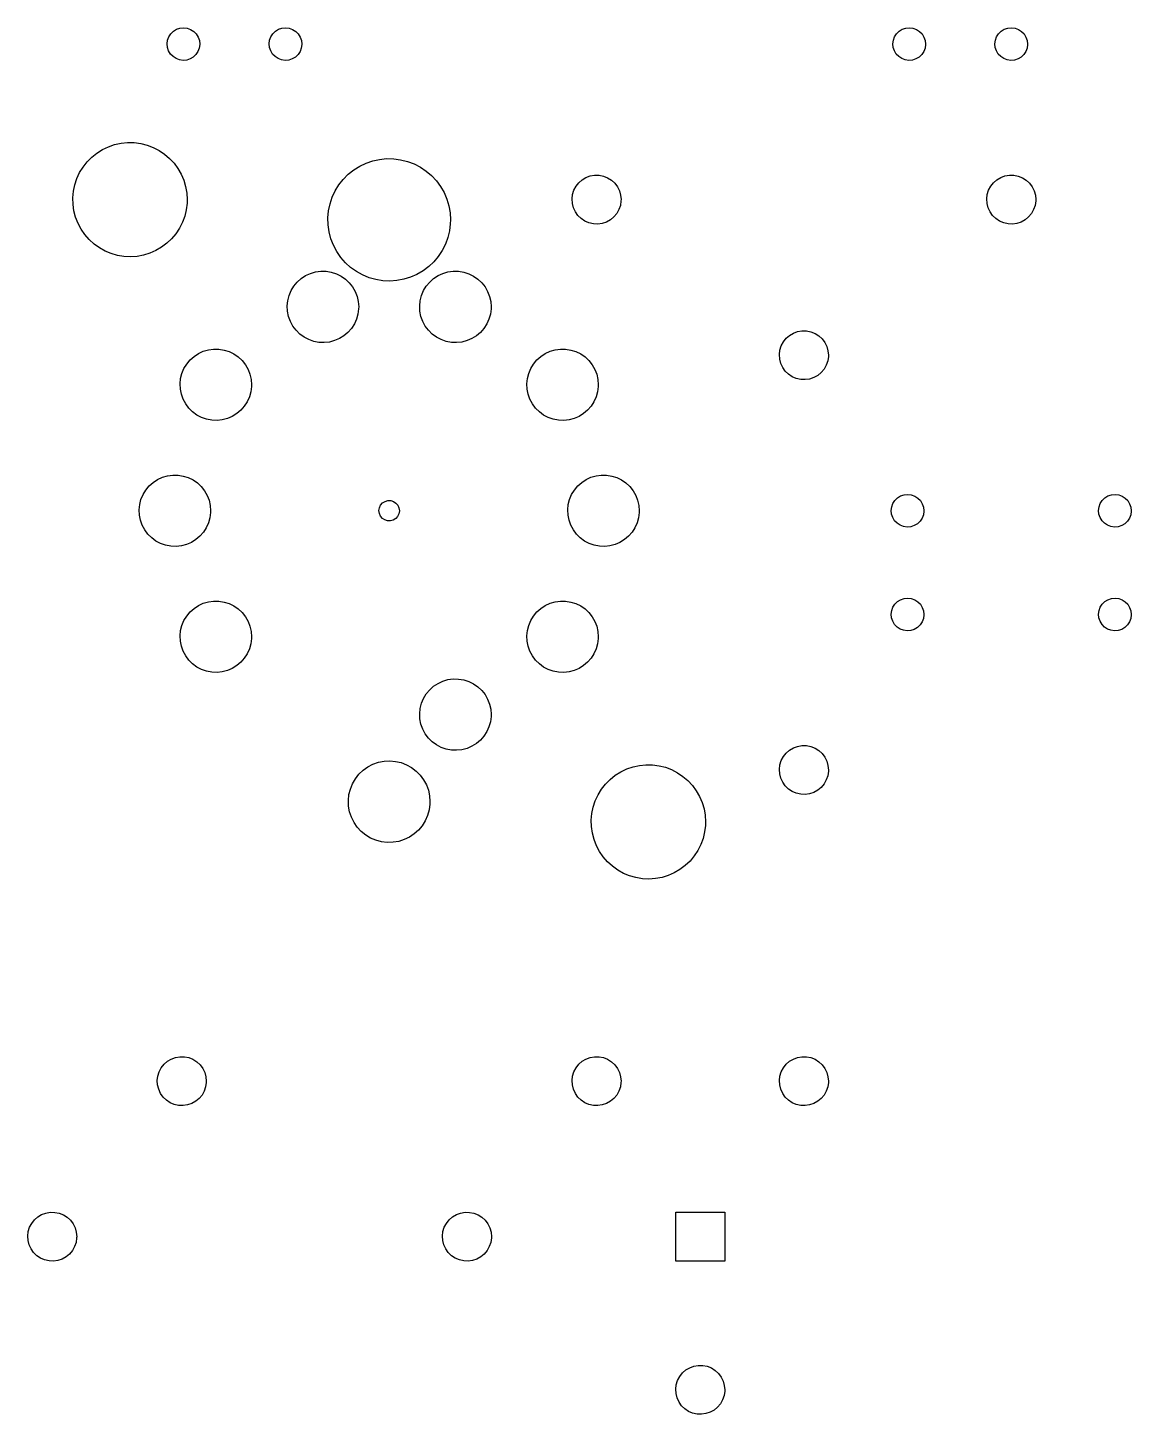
# Model space of a CAD drawing. Extents: x 38 to 260, y -144 to -47.
# Drawn here: x 144.8 to 198.9, y -139.5 to -71.6 of the extents above; entities that cross this region are included whole.
import ezdxf

# ---------------------------------------------------------------- set-up
doc = ezdxf.new("R2010")
doc.units = 0
doc.layers.add('BLACK', color=7, linetype='CONTINUOUS')

msp = doc.modelspace()

# ---------------------------------------------------------------- linework, layer by layer
at = {"layer": 'BLACK', "linetype": 'CONTINUOUS'}
for p, q in [((151.763, -72.0343), (151.86, -71.8844)), ((151.86, -71.8844), (151.987, -71.7596)), ((151.987, -71.7596), (152.139, -71.6661)), ((152.139, -71.6661), (152.308, -71.6087)), ((152.308, -71.6087), (152.486, -71.59)), ((152.486, -71.59), (152.663, -71.6111)), ((152.663, -71.6111), (152.831, -71.671)), ((152.831, -71.671), (152.981, -71.7665)), ((152.981, -71.7665), (153.107, -71.8931)), ((153.107, -71.8931), (153.201, -72.0443)), ((156.763, -72.0343), (156.86, -71.8844)), ((156.86, -71.8844), (156.987, -71.7596)), ((156.987, -71.7596), (157.139, -71.6661)), ((157.139, -71.6661), (157.308, -71.6087)), ((157.308, -71.6087), (157.486, -71.59)), ((157.486, -71.59), (157.663, -71.6111)), ((157.663, -71.6111), (157.831, -71.671)), ((157.831, -71.671), (157.981, -71.7665)), ((157.981, -71.7665), (158.107, -71.8931)), ((158.107, -71.8931), (158.201, -72.0443)), ((187.323, -72.0343), (187.42, -71.8844)), ((187.42, -71.8844), (187.547, -71.7596)), ((187.547, -71.7596), (187.699, -71.6661)), ((187.699, -71.6661), (187.868, -71.6087)), ((187.868, -71.6087), (188.046, -71.59)), ((188.046, -71.59), (188.223, -71.6111)), ((188.223, -71.6111), (188.391, -71.671)), ((188.391, -71.671), (188.541, -71.7665)), ((188.541, -71.7665), (188.667, -71.8931)), ((188.667, -71.8931), (188.761, -72.0443)), ((192.323, -72.0343), (192.42, -71.8844)), ((192.42, -71.8844), (192.547, -71.7596)), ((192.547, -71.7596), (192.699, -71.6661)), ((192.699, -71.6661), (192.868, -71.6087)), ((192.868, -71.6087), (193.046, -71.59)), ((193.046, -71.59), (193.223, -71.6111)), ((193.223, -71.6111), (193.391, -71.671)), ((193.391, -71.671), (193.541, -71.7665)), ((193.541, -71.7665), (193.667, -71.8931)), ((193.667, -71.8931), (193.761, -72.0443)), ((151.68, -72.3788), (151.702, -72.2019)), ((151.697, -72.5563), (151.68, -72.3788)), ((151.754, -72.7256), (151.697, -72.5563)), ((151.702, -72.2019), (151.763, -72.0343)), ((153.255, -72.589), (153.192, -72.7557)), ((153.201, -72.0443), (153.26, -72.2128)), ((153.28, -72.4123), (153.255, -72.589)), ((153.26, -72.2128), (153.28, -72.39)), ((153.28, -72.39), (153.28, -72.4123)), ((156.68, -72.3788), (156.702, -72.2019)), ((156.697, -72.5563), (156.68, -72.3788)), ((156.754, -72.7256), (156.697, -72.5563)), ((156.702, -72.2019), (156.763, -72.0343)), ((158.255, -72.589), (158.192, -72.7557)), ((158.201, -72.0443), (158.26, -72.2128)), ((158.28, -72.4123), (158.255, -72.589)), ((158.26, -72.2128), (158.28, -72.39)), ((158.28, -72.39), (158.28, -72.4123)), ((187.24, -72.3788), (187.262, -72.2019)), ((187.257, -72.5563), (187.24, -72.3788)), ((187.314, -72.7256), (187.257, -72.5563)), ((187.262, -72.2019), (187.323, -72.0343)), ((188.815, -72.589), (188.752, -72.7557)), ((188.761, -72.0443), (188.82, -72.2128)), ((188.84, -72.4123), (188.815, -72.589)), ((188.82, -72.2128), (188.84, -72.39)), ((188.84, -72.39), (188.84, -72.4123)), ((192.24, -72.3788), (192.262, -72.2019)), ((192.257, -72.5563), (192.24, -72.3788)), ((192.314, -72.7256), (192.257, -72.5563)), ((192.262, -72.2019), (192.323, -72.0343)), ((193.815, -72.589), (193.752, -72.7557)), ((193.761, -72.0443), (193.82, -72.2128)), ((193.84, -72.4123), (193.815, -72.589)), ((193.82, -72.2128), (193.84, -72.39)), ((193.84, -72.39), (193.84, -72.4123)), ((151.846, -72.8781), (151.754, -72.7256)), ((151.97, -73.0064), (151.846, -72.8781)), ((152.119, -73.1041), (151.97, -73.0064)), ((152.286, -73.1662), (152.119, -73.1041)), ((152.463, -73.1898), (152.286, -73.1662)), ((152.641, -73.1737), (152.463, -73.1898)), ((152.81, -73.1185), (152.641, -73.1737)), ((152.964, -73.0272), (152.81, -73.1185)), ((153.093, -72.9042), (152.964, -73.0272)), ((153.192, -72.7557), (153.093, -72.9042)), ((156.846, -72.8781), (156.754, -72.7256)), ((156.97, -73.0064), (156.846, -72.8781)), ((157.119, -73.1041), (156.97, -73.0064)), ((157.286, -73.1662), (157.119, -73.1041)), ((157.463, -73.1898), (157.286, -73.1662)), ((157.641, -73.1737), (157.463, -73.1898)), ((157.81, -73.1185), (157.641, -73.1737)), ((157.964, -73.0272), (157.81, -73.1185)), ((158.093, -72.9042), (157.964, -73.0272)), ((158.192, -72.7557), (158.093, -72.9042)), ((187.406, -72.8781), (187.314, -72.7256)), ((187.53, -73.0064), (187.406, -72.8781)), ((187.679, -73.1041), (187.53, -73.0064)), ((187.846, -73.1662), (187.679, -73.1041)), ((188.023, -73.1898), (187.846, -73.1662)), ((188.201, -73.1737), (188.023, -73.1898)), ((188.37, -73.1185), (188.201, -73.1737)), ((188.524, -73.0272), (188.37, -73.1185)), ((188.653, -72.9042), (188.524, -73.0272)), ((188.752, -72.7557), (188.653, -72.9042)), ((192.406, -72.8781), (192.314, -72.7256)), ((192.53, -73.0064), (192.406, -72.8781)), ((192.679, -73.1041), (192.53, -73.0064)), ((192.846, -73.1662), (192.679, -73.1041)), ((193.023, -73.1898), (192.846, -73.1662)), ((193.201, -73.1737), (193.023, -73.1898)), ((193.37, -73.1185), (193.201, -73.1737)), ((193.524, -73.0272), (193.37, -73.1185)), ((193.653, -72.9042), (193.524, -73.0272)), ((193.752, -72.7557), (193.653, -72.9042)), ((148.511, -77.5563), (148.802, -77.4176)), ((148.802, -77.4176), (149.107, -77.3131)), ((149.107, -77.3131), (149.422, -77.2445)), ((149.422, -77.2445), (149.743, -77.2125)), ((149.743, -77.2125), (150.065, -77.2175)), ((150.065, -77.2175), (150.385, -77.2596)), ((150.385, -77.2596), (150.697, -77.3381)), ((150.697, -77.3381), (150.999, -77.4521)), ((147.76, -78.1583), (147.986, -77.9292)), ((147.986, -77.9292), (148.238, -77.7276)), ((148.238, -77.7276), (148.511, -77.5563)), ((150.999, -77.4521), (151.285, -77.5999)), ((151.285, -77.5999), (151.553, -77.7797)), ((151.553, -77.7797), (151.798, -77.9891)), ((151.798, -77.9891), (152.017, -78.2252)), ((161.753, -78.1105), (162.091, -78.0369)), ((162.091, -78.0369), (162.434, -78.0026)), ((162.434, -78.0026), (162.78, -78.0081)), ((162.78, -78.0081), (163.122, -78.0531)), ((163.122, -78.0531), (163.457, -78.1373)), ((147.257, -78.9793), (147.392, -78.6869)), ((147.392, -78.6869), (147.561, -78.412)), ((147.561, -78.412), (147.76, -78.1583)), ((152.017, -78.2252), (152.208, -78.485)), ((152.208, -78.485), (152.368, -78.765)), ((152.368, -78.765), (152.494, -79.0615)), ((160.31, -79.0161), (160.553, -78.7706)), ((160.553, -78.7706), (160.822, -78.5546)), ((160.822, -78.5546), (161.115, -78.3711)), ((161.115, -78.3711), (161.426, -78.2224)), ((161.426, -78.2224), (161.753, -78.1105)), ((163.457, -78.1373), (163.78, -78.2594)), ((163.78, -78.2594), (164.087, -78.4178)), ((164.087, -78.4178), (164.374, -78.6104)), ((164.374, -78.6104), (164.636, -78.8347)), ((147.09, -79.601), (147.155, -79.2853)), ((147.155, -79.2853), (147.257, -78.9793)), ((152.494, -79.0615), (152.586, -79.3706)), ((152.586, -79.3706), (152.641, -79.6882)), ((159.916, -79.5823), (160.097, -79.2879)), ((160.097, -79.2879), (160.31, -79.0161)), ((164.636, -78.8347), (164.872, -79.0877)), ((164.872, -79.0877), (165.076, -79.3661)), ((165.076, -79.3661), (165.247, -79.6661)), ((171.611, -79.5508), (171.714, -79.3564)), ((171.714, -79.3564), (171.85, -79.184)), ((171.85, -79.184), (172.015, -79.0392)), ((172.015, -79.0392), (172.203, -78.9269)), ((172.203, -78.9269), (172.409, -78.8509)), ((172.409, -78.8509), (172.626, -78.8137)), ((172.626, -78.8137), (172.845, -78.8166)), ((172.845, -78.8166), (173.061, -78.8594)), ((173.061, -78.8594), (173.265, -78.9408)), ((173.265, -78.9408), (173.451, -79.058)), ((173.451, -79.058), (173.612, -79.207)), ((173.612, -79.207), (173.743, -79.383)), ((173.743, -79.383), (173.84, -79.58)), ((191.931, -79.5508), (192.034, -79.3564)), ((192.034, -79.3564), (192.17, -79.184)), ((192.17, -79.184), (192.335, -79.0392)), ((192.335, -79.0392), (192.523, -78.9269)), ((192.523, -78.9269), (192.729, -78.8509)), ((192.729, -78.8509), (192.946, -78.8137)), ((192.946, -78.8137), (193.165, -78.8166)), ((193.165, -78.8166), (193.381, -78.8594)), ((193.381, -78.8594), (193.585, -78.9408)), ((193.585, -78.9408), (193.771, -79.058)), ((193.771, -79.058), (193.932, -79.207)), ((193.932, -79.207), (194.063, -79.383)), ((194.063, -79.383), (194.16, -79.58)), ((147.061, -79.922), (147.09, -79.601)), ((147.07, -80.2443), (147.061, -79.922)), ((152.641, -79.6882), (152.66, -80.01)), ((152.66, -80.01), (152.654, -80.1858)), ((159.662, -80.2235), (159.771, -79.8956)), ((159.771, -79.8956), (159.916, -79.5823)), ((165.247, -79.6661), (165.383, -79.9838)), ((165.383, -79.9838), (165.481, -80.3149)), ((171.52, -79.9786), (171.546, -79.7605)), ((171.535, -80.1977), (171.52, -79.9786)), ((171.546, -79.7605), (171.611, -79.5508)), ((173.84, -79.58), (173.9, -79.7913)), ((173.918, -80.0728), (173.887, -80.2901)), ((173.9, -79.7913), (173.92, -80.01)), ((173.92, -80.01), (173.918, -80.0728)), ((191.84, -79.9786), (191.866, -79.7605)), ((191.855, -80.1977), (191.84, -79.9786)), ((191.866, -79.7605), (191.931, -79.5508)), ((194.16, -79.58), (194.22, -79.7913)), ((194.238, -80.0728), (194.207, -80.2901)), ((194.22, -79.7913), (194.24, -80.01)), ((194.24, -80.01), (194.238, -80.0728)), ((147.115, -80.5634), (147.07, -80.2443)), ((147.197, -80.8752), (147.115, -80.5634)), ((152.54, -80.8193), (152.43, -81.122)), ((152.616, -80.5058), (152.54, -80.8193)), ((152.654, -80.1858), (152.616, -80.5058)), ((159.561, -80.9058), (159.592, -80.5618)), ((159.592, -80.5618), (159.662, -80.2235)), ((165.481, -80.3149), (165.54, -80.6552)), ((165.54, -80.6552), (165.56, -81)), ((171.589, -80.4106), (171.535, -80.1977)), ((171.681, -80.61), (171.589, -80.4106)), ((171.808, -80.7893), (171.681, -80.61)), ((171.965, -80.9426), (171.808, -80.7893)), ((173.709, -80.6897), (173.569, -80.8585)), ((173.816, -80.4981), (173.709, -80.6897)), ((173.887, -80.2901), (173.816, -80.4981)), ((191.909, -80.4106), (191.855, -80.1977)), ((192.001, -80.61), (191.909, -80.4106)), ((192.128, -80.7893), (192.001, -80.61)), ((192.285, -80.9426), (192.128, -80.7893)), ((194.029, -80.6897), (193.889, -80.8585)), ((194.136, -80.4981), (194.029, -80.6897)), ((194.207, -80.2901), (194.136, -80.4981)), ((147.314, -81.1756), (147.197, -80.8752)), ((147.465, -81.4605), (147.314, -81.1756)), ((147.648, -81.7261), (147.465, -81.4605)), ((152.285, -81.41), (152.108, -81.6794)), ((152.43, -81.122), (152.285, -81.41)), ((159.571, -81.251), (159.561, -80.9058)), ((159.619, -81.593), (159.571, -81.251)), ((165.554, -81.1884), (165.513, -81.5313)), ((165.56, -81), (165.554, -81.1884)), ((172.147, -81.0646), (171.965, -80.9426)), ((172.349, -81.1513), (172.147, -81.0646)), ((172.563, -81.1997), (172.349, -81.1513)), ((172.783, -81.2084), (172.563, -81.1997)), ((173, -81.1768), (172.783, -81.2084)), ((173.208, -81.1063), (173, -81.1768)), ((173.4, -80.999), (173.208, -81.1063)), ((173.569, -80.8585), (173.4, -80.999)), ((192.467, -81.0646), (192.285, -80.9426)), ((192.669, -81.1513), (192.467, -81.0646)), ((192.883, -81.1997), (192.669, -81.1513)), ((193.103, -81.2084), (192.883, -81.1997)), ((193.32, -81.1768), (193.103, -81.2084)), ((193.528, -81.1063), (193.32, -81.1768)), ((193.72, -80.999), (193.528, -81.1063)), ((193.889, -80.8585), (193.72, -80.999)), ((147.859, -81.9691), (147.648, -81.7261)), ((148.098, -82.186), (147.859, -81.9691)), ((151.667, -82.1486), (151.409, -82.3422)), ((151.901, -81.9267), (151.667, -82.1486)), ((152.108, -81.6794), (151.901, -81.9267)), ((159.707, -81.9271), (159.619, -81.593)), ((159.832, -82.2488), (159.707, -81.9271)), ((165.432, -81.8671), (165.313, -82.1914)), ((165.513, -81.5313), (165.432, -81.8671)), ((148.36, -82.3741), (148.098, -82.186)), ((148.641, -82.5309), (148.36, -82.3741)), ((148.939, -82.6543), (148.641, -82.5309)), ((149.249, -82.7426), (148.939, -82.6543)), ((149.567, -82.7947), (149.249, -82.7426)), ((149.889, -82.8098), (149.567, -82.7947)), ((150.211, -82.7879), (149.889, -82.8098)), ((150.528, -82.7292), (150.211, -82.7879)), ((150.836, -82.6344), (150.528, -82.7292)), ((151.131, -82.5048), (150.836, -82.6344)), ((151.409, -82.3422), (151.131, -82.5048)), ((159.994, -82.5541), (159.832, -82.2488)), ((160.19, -82.8387), (159.994, -82.5541)), ((160.417, -83.099), (160.19, -82.8387)), ((164.968, -82.7887), (164.747, -83.0536)), ((165.158, -82.5), (164.968, -82.7887)), ((165.313, -82.1914), (165.158, -82.5)), ((158.951, -83.5521), (159.208, -83.5172)), ((159.208, -83.5172), (159.468, -83.5206)), ((159.468, -83.5206), (159.724, -83.5623)), ((160.672, -83.3314), (160.417, -83.099)), ((160.953, -83.533), (160.672, -83.3314)), ((161.254, -83.701), (160.953, -83.533)), ((164.22, -83.4988), (163.922, -83.673)), ((164.496, -83.2914), (164.22, -83.4988)), ((164.747, -83.0536), (164.496, -83.2914)), ((165.441, -83.5521), (165.698, -83.5172)), ((165.698, -83.5172), (165.957, -83.5206)), ((165.957, -83.5206), (166.213, -83.5623)), ((157.891, -84.2477), (158.056, -84.0483)), ((158.056, -84.0483), (158.25, -83.8755)), ((158.25, -83.8755), (158.467, -83.7333)), ((158.467, -83.7333), (158.702, -83.6247)), ((158.702, -83.6247), (158.951, -83.5521)), ((159.724, -83.5623), (159.971, -83.6413)), ((159.971, -83.6413), (160.204, -83.7561)), ((160.204, -83.7561), (160.417, -83.9039)), ((160.417, -83.9039), (160.606, -84.0816)), ((160.606, -84.0816), (160.766, -84.2853)), ((161.573, -83.8331), (161.254, -83.701)), ((161.906, -83.9278), (161.573, -83.8331)), ((162.246, -83.9836), (161.906, -83.9278)), ((162.591, -83.9998), (162.246, -83.9836)), ((162.936, -83.9763), (162.591, -83.9998)), ((163.276, -83.9134), (162.936, -83.9763)), ((163.606, -83.8118), (163.276, -83.9134)), ((163.922, -83.673), (163.606, -83.8118)), ((164.38, -84.2477), (164.546, -84.0483)), ((164.546, -84.0483), (164.739, -83.8755)), ((164.739, -83.8755), (164.956, -83.7333)), ((164.956, -83.7333), (165.192, -83.6247)), ((165.192, -83.6247), (165.441, -83.5521)), ((166.213, -83.5623), (166.46, -83.6413)), ((166.46, -83.6413), (166.693, -83.7561)), ((166.693, -83.7561), (166.906, -83.9039)), ((166.906, -83.9039), (167.095, -84.0816)), ((167.095, -84.0816), (167.255, -84.2853)), ((157.592, -84.96), (157.656, -84.7086)), ((157.656, -84.7086), (157.756, -84.4694)), ((157.756, -84.4694), (157.891, -84.2477)), ((160.766, -84.2853), (160.895, -84.5105)), ((160.895, -84.5105), (160.989, -84.7523)), ((160.989, -84.7523), (161.046, -85.0052)), ((164.081, -84.96), (164.145, -84.7086)), ((164.145, -84.7086), (164.245, -84.4694)), ((164.245, -84.4694), (164.38, -84.2477)), ((167.255, -84.2853), (167.384, -84.5105)), ((167.384, -84.5105), (167.478, -84.7523)), ((167.478, -84.7523), (167.535, -85.0052)), ((157.566, -85.2181), (157.592, -84.96)), ((157.578, -85.4772), (157.566, -85.2181)), ((157.629, -85.7316), (157.578, -85.4772)), ((161.063, -85.3555), (161.03, -85.6128)), ((161.046, -85.0052), (161.065, -85.2639)), ((161.065, -85.2639), (161.063, -85.3555)), ((164.055, -85.2181), (164.081, -84.96)), ((164.068, -85.4772), (164.055, -85.2181)), ((164.118, -85.7316), (164.068, -85.4772)), ((167.552, -85.3555), (167.52, -85.6128)), ((167.535, -85.0052), (167.555, -85.2639)), ((167.555, -85.2639), (167.552, -85.3555)), ((157.717, -85.9757), (157.629, -85.7316)), ((157.839, -86.2042), (157.717, -85.9757)), ((157.995, -86.412), (157.839, -86.2042)), ((160.853, -86.0989), (160.713, -86.3171)), ((160.96, -85.8624), (160.853, -86.0989)), ((161.03, -85.6128), (160.96, -85.8624)), ((164.206, -85.9757), (164.118, -85.7316)), ((164.329, -86.2042), (164.206, -85.9757)), ((164.484, -86.412), (164.329, -86.2042)), ((167.343, -86.0989), (167.202, -86.3171)), ((167.449, -85.8624), (167.343, -86.0989)), ((167.52, -85.6128), (167.449, -85.8624)), ((158.179, -86.5946), (157.995, -86.412)), ((158.388, -86.748), (158.179, -86.5946)), ((158.618, -86.8688), (158.388, -86.748)), ((158.862, -86.9543), (158.618, -86.8688)), ((159.885, -86.9186), (159.634, -86.9846)), ((160.123, -86.8162), (159.885, -86.9186)), ((160.344, -86.6797), (160.123, -86.8162)), ((160.542, -86.5121), (160.344, -86.6797)), ((160.713, -86.3171), (160.542, -86.5121)), ((164.668, -86.5946), (164.484, -86.412)), ((164.877, -86.748), (164.668, -86.5946)), ((165.107, -86.8688), (164.877, -86.748)), ((165.352, -86.9543), (165.107, -86.8688)), ((166.374, -86.9186), (166.124, -86.9846)), ((166.613, -86.8162), (166.374, -86.9186)), ((166.833, -86.6797), (166.613, -86.8162)), ((167.031, -86.5121), (166.833, -86.6797)), ((167.202, -86.3171), (167.031, -86.5121)), ((181.874, -86.9764), (182.01, -86.804)), ((182.01, -86.804), (182.175, -86.6592)), ((182.175, -86.6592), (182.363, -86.5469)), ((182.363, -86.5469), (182.569, -86.4709)), ((182.569, -86.4709), (182.786, -86.4337)), ((182.786, -86.4337), (183.005, -86.4366)), ((183.005, -86.4366), (183.221, -86.4794)), ((183.221, -86.4794), (183.425, -86.5608)), ((183.425, -86.5608), (183.611, -86.678)), ((183.611, -86.678), (183.772, -86.827)), ((183.772, -86.827), (183.903, -87.003)), ((153, -87.6899), (153.217, -87.5477)), ((153.217, -87.5477), (153.452, -87.4391)), ((153.452, -87.4391), (153.701, -87.3665)), ((153.701, -87.3665), (153.958, -87.3315)), ((153.958, -87.3315), (154.218, -87.3349)), ((154.218, -87.3349), (154.474, -87.3766)), ((154.474, -87.3766), (154.721, -87.4557)), ((154.721, -87.4557), (154.954, -87.5704)), ((154.954, -87.5704), (155.167, -87.7182)), ((159.117, -87.0027), (158.862, -86.9543)), ((159.376, -87.0128), (159.117, -87.0027)), ((159.634, -86.9846), (159.376, -87.0128)), ((165.607, -87.0027), (165.352, -86.9543)), ((165.866, -87.0128), (165.607, -87.0027)), ((166.124, -86.9846), (165.866, -87.0128)), ((169.989, -87.6899), (170.206, -87.5477)), ((170.206, -87.5477), (170.442, -87.4391)), ((170.442, -87.4391), (170.691, -87.3665)), ((170.691, -87.3665), (170.948, -87.3315)), ((170.948, -87.3315), (171.207, -87.3349)), ((171.207, -87.3349), (171.463, -87.3766)), ((171.463, -87.3766), (171.71, -87.4557)), ((171.71, -87.4557), (171.943, -87.5704)), ((171.943, -87.5704), (172.156, -87.7182)), ((181.68, -87.5986), (181.706, -87.3805)), ((181.695, -87.8177), (181.68, -87.5986)), ((181.706, -87.3805), (181.771, -87.1708)), ((181.771, -87.1708), (181.874, -86.9764)), ((183.903, -87.003), (184, -87.2)), ((184, -87.2), (184.06, -87.4113)), ((184.06, -87.4113), (184.08, -87.63)), ((152.406, -88.523), (152.506, -88.2838)), ((152.506, -88.2838), (152.641, -88.062)), ((152.641, -88.062), (152.806, -87.8626)), ((152.806, -87.8626), (153, -87.6899)), ((155.167, -87.7182), (155.356, -87.896)), ((155.356, -87.896), (155.516, -88.0997)), ((155.516, -88.0997), (155.645, -88.3249)), ((169.395, -88.523), (169.495, -88.2838)), ((169.495, -88.2838), (169.63, -88.062)), ((169.63, -88.062), (169.796, -87.8626)), ((169.796, -87.8626), (169.989, -87.6899)), ((172.156, -87.7182), (172.345, -87.896)), ((172.345, -87.896), (172.505, -88.0997)), ((172.505, -88.0997), (172.634, -88.3249)), ((181.749, -88.0306), (181.695, -87.8177)), ((181.841, -88.23), (181.749, -88.0306)), ((181.968, -88.4093), (181.841, -88.23)), ((183.976, -88.1181), (183.869, -88.3097)), ((184.047, -87.9101), (183.976, -88.1181)), ((184.078, -87.6928), (184.047, -87.9101)), ((184.08, -87.63), (184.078, -87.6928)), ((152.316, -89.0324), (152.342, -88.7744)), ((152.342, -88.7744), (152.406, -88.523)), ((155.645, -88.3249), (155.739, -88.5666)), ((155.739, -88.5666), (155.796, -88.8196)), ((155.796, -88.8196), (155.815, -89.0783)), ((169.305, -89.0324), (169.331, -88.7744)), ((169.331, -88.7744), (169.395, -88.523)), ((172.634, -88.3249), (172.728, -88.5666)), ((172.728, -88.5666), (172.785, -88.8196)), ((172.785, -88.8196), (172.805, -89.0783)), ((182.125, -88.5626), (181.968, -88.4093)), ((182.307, -88.6846), (182.125, -88.5626)), ((182.509, -88.7713), (182.307, -88.6846)), ((182.723, -88.8197), (182.509, -88.7713)), ((182.943, -88.8284), (182.723, -88.8197)), ((183.16, -88.7968), (182.943, -88.8284)), ((183.368, -88.7263), (183.16, -88.7968)), ((183.56, -88.619), (183.368, -88.7263)), ((183.729, -88.4785), (183.56, -88.619)), ((183.869, -88.3097), (183.729, -88.4785)), ((152.328, -89.2915), (152.316, -89.0324)), ((152.379, -89.5459), (152.328, -89.2915)), ((152.467, -89.79), (152.379, -89.5459)), ((155.78, -89.4271), (155.71, -89.6768)), ((155.813, -89.1698), (155.78, -89.4271)), ((155.815, -89.0783), (155.813, -89.1698)), ((169.318, -89.2915), (169.305, -89.0324)), ((169.368, -89.5459), (169.318, -89.2915)), ((169.456, -89.79), (169.368, -89.5459)), ((172.77, -89.4271), (172.699, -89.6768)), ((172.802, -89.1698), (172.77, -89.4271)), ((172.805, -89.0783), (172.802, -89.1698)), ((152.589, -90.0185), (152.467, -89.79)), ((152.745, -90.2264), (152.589, -90.0185)), ((152.929, -90.409), (152.745, -90.2264)), ((155.292, -90.3264), (155.094, -90.494)), ((155.463, -90.1314), (155.292, -90.3264)), ((155.603, -89.9133), (155.463, -90.1314)), ((155.71, -89.6768), (155.603, -89.9133)), ((169.579, -90.0185), (169.456, -89.79)), ((169.734, -90.2264), (169.579, -90.0185)), ((169.918, -90.409), (169.734, -90.2264)), ((172.281, -90.3264), (172.083, -90.494)), ((172.452, -90.1314), (172.281, -90.3264)), ((172.593, -89.9133), (172.452, -90.1314)), ((172.699, -89.6768), (172.593, -89.9133)), ((153.138, -90.5623), (152.929, -90.409)), ((153.368, -90.6831), (153.138, -90.5623)), ((153.612, -90.7686), (153.368, -90.6831)), ((153.867, -90.817), (153.612, -90.7686)), ((154.126, -90.8272), (153.867, -90.817)), ((154.384, -90.799), (154.126, -90.8272)), ((154.635, -90.7329), (154.384, -90.799)), ((154.873, -90.6305), (154.635, -90.7329)), ((155.094, -90.494), (154.873, -90.6305)), ((170.127, -90.5623), (169.918, -90.409)), ((170.357, -90.6831), (170.127, -90.5623)), ((170.602, -90.7686), (170.357, -90.6831)), ((170.857, -90.817), (170.602, -90.7686)), ((171.116, -90.8272), (170.857, -90.817)), ((171.374, -90.799), (171.116, -90.8272)), ((171.624, -90.7329), (171.374, -90.799)), ((171.863, -90.6305), (171.624, -90.7329)), ((172.083, -90.494), (171.863, -90.6305)), ((150.995, -93.8616), (151.212, -93.7194)), ((151.212, -93.7194), (151.447, -93.6108)), ((151.447, -93.6108), (151.696, -93.5382)), ((151.696, -93.5382), (151.953, -93.5033)), ((151.953, -93.5033), (152.213, -93.5067)), ((152.213, -93.5067), (152.469, -93.5484)), ((152.469, -93.5484), (152.716, -93.6274)), ((152.716, -93.6274), (152.948, -93.7421)), ((171.995, -93.8616), (172.212, -93.7194)), ((172.212, -93.7194), (172.447, -93.6108)), ((172.447, -93.6108), (172.696, -93.5382)), ((172.696, -93.5382), (172.953, -93.5033)), ((172.953, -93.5033), (173.213, -93.5067)), ((173.213, -93.5067), (173.469, -93.5484)), ((173.469, -93.5484), (173.716, -93.6274)), ((173.716, -93.6274), (173.948, -93.7421)), ((150.501, -94.4555), (150.635, -94.2338)), ((150.635, -94.2338), (150.801, -94.0343)), ((150.801, -94.0343), (150.995, -93.8616)), ((152.948, -93.7421), (153.161, -93.89)), ((153.161, -93.89), (153.35, -94.0677)), ((153.35, -94.0677), (153.511, -94.2714)), ((153.511, -94.2714), (153.64, -94.4966)), ((171.501, -94.4555), (171.635, -94.2338)), ((171.635, -94.2338), (171.801, -94.0343)), ((171.801, -94.0343), (171.995, -93.8616)), ((173.948, -93.7421), (174.161, -93.89)), ((174.161, -93.89), (174.35, -94.0677)), ((174.35, -94.0677), (174.511, -94.2714)), ((174.511, -94.2714), (174.64, -94.4966)), ((150.311, -95.2042), (150.337, -94.9461)), ((150.337, -94.9461), (150.4, -94.6947)), ((150.4, -94.6947), (150.501, -94.4555)), ((153.64, -94.4966), (153.734, -94.7383)), ((153.734, -94.7383), (153.791, -94.9913)), ((153.791, -94.9913), (153.81, -95.25)), ((162.082, -95.1038), (162.142, -94.9755)), ((162.142, -94.9755), (162.236, -94.8692)), ((162.236, -94.8692), (162.356, -94.7936)), ((162.356, -94.7936), (162.492, -94.7546)), ((162.492, -94.7546), (162.634, -94.7555)), ((162.634, -94.7555), (162.77, -94.7961)), ((162.77, -94.7961), (162.889, -94.8732)), ((162.889, -94.8732), (162.981, -94.9806)), ((162.981, -94.9806), (163.04, -95.1097)), ((171.311, -95.2042), (171.337, -94.9461)), ((171.337, -94.9461), (171.4, -94.6947)), ((171.4, -94.6947), (171.501, -94.4555)), ((174.64, -94.4966), (174.734, -94.7383)), ((174.734, -94.7383), (174.791, -94.9913)), ((174.791, -94.9913), (174.81, -95.25)), ((187.16, -95.2388), (187.182, -95.0619)), ((187.182, -95.0619), (187.243, -94.8943)), ((187.243, -94.8943), (187.34, -94.7444)), ((187.34, -94.7444), (187.467, -94.6196)), ((187.467, -94.6196), (187.619, -94.5261)), ((187.619, -94.5261), (187.788, -94.4687)), ((187.788, -94.4687), (187.966, -94.45)), ((187.966, -94.45), (188.143, -94.4711)), ((188.143, -94.4711), (188.311, -94.531)), ((188.311, -94.531), (188.461, -94.6265)), ((188.461, -94.6265), (188.587, -94.7531)), ((188.587, -94.7531), (188.681, -94.9043)), ((188.681, -94.9043), (188.74, -95.0728)), ((188.74, -95.0728), (188.76, -95.25)), ((197.32, -95.2388), (197.342, -95.0619)), ((197.342, -95.0619), (197.403, -94.8943)), ((197.403, -94.8943), (197.5, -94.7444)), ((197.5, -94.7444), (197.627, -94.6196)), ((197.627, -94.6196), (197.779, -94.5261)), ((197.779, -94.5261), (197.948, -94.4687)), ((197.948, -94.4687), (198.126, -94.45)), ((198.126, -94.45), (198.303, -94.4711)), ((198.303, -94.4711), (198.471, -94.531)), ((198.471, -94.531), (198.621, -94.6265)), ((198.621, -94.6265), (198.747, -94.7531)), ((198.747, -94.7531), (198.841, -94.9043)), ((198.841, -94.9043), (198.9, -95.0728)), ((198.9, -95.0728), (198.92, -95.25)), ((150.323, -95.4633), (150.311, -95.2042)), ((150.374, -95.7177), (150.323, -95.4633)), ((150.461, -95.9618), (150.374, -95.7177)), ((153.775, -95.5989), (153.704, -95.8485)), ((153.808, -95.3416), (153.775, -95.5989)), ((153.81, -95.25), (153.808, -95.3416)), ((162.06, -95.2439), (162.082, -95.1038)), ((162.078, -95.3845), (162.06, -95.2439)), ((162.136, -95.5142), (162.078, -95.3845)), ((162.227, -95.6227), (162.136, -95.5142)), ((162.345, -95.7013), (162.227, -95.6227)), ((162.48, -95.7436), (162.345, -95.7013)), ((162.622, -95.7462), (162.48, -95.7436)), ((162.759, -95.7089), (162.622, -95.7462)), ((162.879, -95.6347), (162.759, -95.7089)), ((162.975, -95.5296), (162.879, -95.6347)), ((163.036, -95.402), (162.975, -95.5296)), ((163.06, -95.2622), (163.036, -95.402)), ((163.04, -95.1097), (163.06, -95.25)), ((163.06, -95.25), (163.06, -95.2622)), ((171.323, -95.4633), (171.311, -95.2042)), ((171.374, -95.7177), (171.323, -95.4633)), ((171.461, -95.9618), (171.374, -95.7177)), ((174.775, -95.5989), (174.704, -95.8485)), ((174.808, -95.3416), (174.775, -95.5989)), ((174.81, -95.25), (174.808, -95.3416)), ((187.177, -95.4163), (187.16, -95.2388)), ((187.234, -95.5856), (187.177, -95.4163)), ((187.326, -95.7381), (187.234, -95.5856)), ((187.45, -95.8664), (187.326, -95.7381)), ((188.573, -95.7642), (188.444, -95.8872)), ((188.672, -95.6157), (188.573, -95.7642)), ((188.735, -95.449), (188.672, -95.6157)), ((188.76, -95.2723), (188.735, -95.449)), ((188.76, -95.25), (188.76, -95.2723)), ((197.337, -95.4163), (197.32, -95.2388)), ((197.394, -95.5856), (197.337, -95.4163)), ((197.486, -95.7381), (197.394, -95.5856)), ((197.61, -95.8664), (197.486, -95.7381)), ((198.733, -95.7642), (198.604, -95.8872)), ((198.832, -95.6157), (198.733, -95.7642)), ((198.895, -95.449), (198.832, -95.6157)), ((198.92, -95.2723), (198.895, -95.449)), ((198.92, -95.25), (198.92, -95.2723)), ((150.584, -96.1903), (150.461, -95.9618)), ((150.739, -96.3981), (150.584, -96.1903)), ((150.923, -96.5807), (150.739, -96.3981)), ((153.458, -96.3032), (153.287, -96.4982)), ((153.598, -96.085), (153.458, -96.3032)), ((153.704, -95.8485), (153.598, -96.085)), ((171.584, -96.1903), (171.461, -95.9618)), ((171.739, -96.3981), (171.584, -96.1903)), ((171.923, -96.5807), (171.739, -96.3981)), ((174.458, -96.3032), (174.287, -96.4982)), ((174.598, -96.085), (174.458, -96.3032)), ((174.704, -95.8485), (174.598, -96.085)), ((187.599, -95.9641), (187.45, -95.8664)), ((187.766, -96.0262), (187.599, -95.9641)), ((187.943, -96.0498), (187.766, -96.0262)), ((188.121, -96.0337), (187.943, -96.0498)), ((188.29, -95.9785), (188.121, -96.0337)), ((188.444, -95.8872), (188.29, -95.9785)), ((197.759, -95.9641), (197.61, -95.8664)), ((197.926, -96.0262), (197.759, -95.9641)), ((198.103, -96.0498), (197.926, -96.0262)), ((198.281, -96.0337), (198.103, -96.0498)), ((198.45, -95.9785), (198.281, -96.0337)), ((198.604, -95.8872), (198.45, -95.9785)), ((151.133, -96.7341), (150.923, -96.5807)), ((151.362, -96.8549), (151.133, -96.7341)), ((151.607, -96.9404), (151.362, -96.8549)), ((151.862, -96.9888), (151.607, -96.9404)), ((152.121, -96.9989), (151.862, -96.9888)), ((152.379, -96.9707), (152.121, -96.9989)), ((152.63, -96.9047), (152.379, -96.9707)), ((152.868, -96.8023), (152.63, -96.9047)), ((153.089, -96.6658), (152.868, -96.8023)), ((153.287, -96.4982), (153.089, -96.6658)), ((172.133, -96.7341), (171.923, -96.5807)), ((172.362, -96.8549), (172.133, -96.7341)), ((172.607, -96.9404), (172.362, -96.8549)), ((172.862, -96.9888), (172.607, -96.9404)), ((173.121, -96.9989), (172.862, -96.9888)), ((173.379, -96.9707), (173.121, -96.9989)), ((173.63, -96.9047), (173.379, -96.9707)), ((173.868, -96.8023), (173.63, -96.9047)), ((174.089, -96.6658), (173.868, -96.8023)), ((174.287, -96.4982), (174.089, -96.6658)), ((153.217, -99.8912), (153.452, -99.7826)), ((153.452, -99.7826), (153.701, -99.71)), ((153.701, -99.71), (153.958, -99.675)), ((153.958, -99.675), (154.218, -99.6784)), ((154.218, -99.6784), (154.474, -99.7201)), ((154.474, -99.7201), (154.721, -99.7992)), ((154.721, -99.7992), (154.954, -99.9139)), ((170.206, -99.8912), (170.442, -99.7826)), ((170.442, -99.7826), (170.691, -99.71)), ((170.691, -99.71), (170.948, -99.675)), ((170.948, -99.675), (171.207, -99.6784)), ((171.207, -99.6784), (171.463, -99.7201)), ((171.463, -99.7201), (171.71, -99.7992)), ((171.71, -99.7992), (171.943, -99.9139)), ((187.243, -99.9743), (187.34, -99.8244)), ((187.34, -99.8244), (187.467, -99.6996)), ((187.467, -99.6996), (187.619, -99.6061)), ((187.619, -99.6061), (187.788, -99.5487)), ((187.788, -99.5487), (187.966, -99.53)), ((187.966, -99.53), (188.143, -99.5511)), ((188.143, -99.5511), (188.311, -99.611)), ((188.311, -99.611), (188.461, -99.7065)), ((188.461, -99.7065), (188.587, -99.8331)), ((188.587, -99.8331), (188.681, -99.9843)), ((197.403, -99.9743), (197.5, -99.8244)), ((197.5, -99.8244), (197.627, -99.6996)), ((197.627, -99.6996), (197.779, -99.6061)), ((197.779, -99.6061), (197.948, -99.5487)), ((197.948, -99.5487), (198.126, -99.53)), ((198.126, -99.53), (198.303, -99.5511)), ((198.303, -99.5511), (198.471, -99.611)), ((198.471, -99.611), (198.621, -99.7065)), ((198.621, -99.7065), (198.747, -99.8331)), ((198.747, -99.8331), (198.841, -99.9843)), ((152.506, -100.627), (152.641, -100.406)), ((152.641, -100.406), (152.806, -100.206)), ((152.806, -100.206), (153, -100.033)), ((153, -100.033), (153.217, -99.8912)), ((154.954, -99.9139), (155.167, -100.062)), ((155.167, -100.062), (155.356, -100.239)), ((155.356, -100.239), (155.516, -100.443)), ((155.516, -100.443), (155.645, -100.668)), ((169.495, -100.627), (169.63, -100.406)), ((169.63, -100.406), (169.796, -100.206)), ((169.796, -100.206), (169.989, -100.033)), ((169.989, -100.033), (170.206, -99.8912)), ((171.943, -99.9139), (172.156, -100.062)), ((172.156, -100.062), (172.345, -100.239)), ((172.345, -100.239), (172.505, -100.443)), ((172.505, -100.443), (172.634, -100.668)), ((187.16, -100.319), (187.182, -100.142)), ((187.177, -100.496), (187.16, -100.319)), ((187.234, -100.666), (187.177, -100.496)), ((187.182, -100.142), (187.243, -99.9743)), ((188.681, -99.9843), (188.74, -100.153)), ((188.76, -100.352), (188.735, -100.529)), ((188.74, -100.153), (188.76, -100.33)), ((188.76, -100.33), (188.76, -100.352)), ((197.32, -100.319), (197.342, -100.142)), ((197.337, -100.496), (197.32, -100.319)), ((197.394, -100.666), (197.337, -100.496)), ((197.342, -100.142), (197.403, -99.9743)), ((198.841, -99.9843), (198.9, -100.153)), ((198.92, -100.352), (198.895, -100.529)), ((198.9, -100.153), (198.92, -100.33)), ((198.92, -100.33), (198.92, -100.352)), ((152.316, -101.376), (152.342, -101.118)), ((152.342, -101.118), (152.406, -100.866)), ((152.406, -100.866), (152.506, -100.627)), ((155.645, -100.668), (155.739, -100.91)), ((155.739, -100.91), (155.796, -101.163)), ((155.796, -101.163), (155.815, -101.422)), ((169.305, -101.376), (169.331, -101.118)), ((169.331, -101.118), (169.395, -100.866)), ((169.395, -100.866), (169.495, -100.627)), ((172.634, -100.668), (172.728, -100.91)), ((172.728, -100.91), (172.785, -101.163)), ((172.785, -101.163), (172.805, -101.422)), ((187.326, -100.818), (187.234, -100.666)), ((187.45, -100.946), (187.326, -100.818)), ((187.599, -101.044), (187.45, -100.946)), ((187.766, -101.106), (187.599, -101.044)), ((187.943, -101.13), (187.766, -101.106)), ((188.121, -101.114), (187.943, -101.13)), ((188.29, -101.059), (188.121, -101.114)), ((188.444, -100.967), (188.29, -101.059)), ((188.573, -100.844), (188.444, -100.967)), ((188.672, -100.696), (188.573, -100.844)), ((188.735, -100.529), (188.672, -100.696)), ((197.486, -100.818), (197.394, -100.666)), ((197.61, -100.946), (197.486, -100.818)), ((197.759, -101.044), (197.61, -100.946)), ((197.926, -101.106), (197.759, -101.044)), ((198.103, -101.13), (197.926, -101.106)), ((198.281, -101.114), (198.103, -101.13)), ((198.45, -101.059), (198.281, -101.114)), ((198.604, -100.967), (198.45, -101.059)), ((198.733, -100.844), (198.604, -100.967)), ((198.832, -100.696), (198.733, -100.844)), ((198.895, -100.529), (198.832, -100.696)), ((152.328, -101.635), (152.316, -101.376)), ((152.379, -101.889), (152.328, -101.635)), ((155.78, -101.771), (155.71, -102.02)), ((155.813, -101.513), (155.78, -101.771)), ((155.815, -101.422), (155.813, -101.513)), ((169.318, -101.635), (169.305, -101.376)), ((169.368, -101.889), (169.318, -101.635)), ((172.77, -101.771), (172.699, -102.02)), ((172.802, -101.513), (172.77, -101.771)), ((172.805, -101.422), (172.802, -101.513)), ((152.467, -102.134), (152.379, -101.889)), ((152.589, -102.362), (152.467, -102.134)), ((152.745, -102.57), (152.589, -102.362)), ((155.463, -102.475), (155.292, -102.67)), ((155.603, -102.257), (155.463, -102.475)), ((155.71, -102.02), (155.603, -102.257)), ((169.456, -102.134), (169.368, -101.889)), ((169.579, -102.362), (169.456, -102.134)), ((169.734, -102.57), (169.579, -102.362)), ((172.452, -102.475), (172.281, -102.67)), ((172.593, -102.257), (172.452, -102.475)), ((172.699, -102.02), (172.593, -102.257)), ((152.929, -102.752), (152.745, -102.57)), ((153.138, -102.906), (152.929, -102.752)), ((153.368, -103.027), (153.138, -102.906)), ((153.612, -103.112), (153.368, -103.027)), ((153.867, -103.16), (153.612, -103.112)), ((154.126, -103.171), (153.867, -103.16)), ((154.384, -103.142), (154.126, -103.171)), ((154.635, -103.076), (154.384, -103.142)), ((154.873, -102.974), (154.635, -103.076)), ((155.094, -102.838), (154.873, -102.974)), ((155.292, -102.67), (155.094, -102.838)), ((169.918, -102.752), (169.734, -102.57)), ((170.127, -102.906), (169.918, -102.752)), ((170.357, -103.027), (170.127, -102.906)), ((170.602, -103.112), (170.357, -103.027)), ((170.857, -103.16), (170.602, -103.112)), ((171.116, -103.171), (170.857, -103.16)), ((171.374, -103.142), (171.116, -103.171)), ((171.624, -103.076), (171.374, -103.142)), ((171.863, -102.974), (171.624, -103.076)), ((172.083, -102.838), (171.863, -102.974)), ((172.281, -102.67), (172.083, -102.838)), ((164.546, -104.02), (164.739, -103.848)), ((164.739, -103.848), (164.956, -103.706)), ((164.956, -103.706), (165.192, -103.597)), ((165.192, -103.597), (165.441, -103.524)), ((165.441, -103.524), (165.698, -103.489)), ((165.698, -103.489), (165.957, -103.493)), ((165.957, -103.493), (166.213, -103.534)), ((166.213, -103.534), (166.46, -103.614)), ((166.46, -103.614), (166.693, -103.728)), ((166.693, -103.728), (166.906, -103.876)), ((166.906, -103.876), (167.095, -104.054)), ((164.145, -104.681), (164.245, -104.442)), ((164.245, -104.442), (164.38, -104.22)), ((164.38, -104.22), (164.546, -104.02)), ((167.095, -104.054), (167.255, -104.258)), ((167.255, -104.258), (167.384, -104.483)), ((167.384, -104.483), (167.478, -104.724)), ((164.055, -105.19), (164.081, -104.932)), ((164.068, -105.449), (164.055, -105.19)), ((164.081, -104.932), (164.145, -104.681)), ((167.478, -104.724), (167.535, -104.977)), ((167.535, -104.977), (167.555, -105.236)), ((167.555, -105.236), (167.552, -105.328)), ((164.118, -105.704), (164.068, -105.449)), ((164.206, -105.948), (164.118, -105.704)), ((164.329, -106.176), (164.206, -105.948)), ((167.449, -105.835), (167.343, -106.071)), ((167.52, -105.585), (167.449, -105.835)), ((167.552, -105.328), (167.52, -105.585)), ((164.484, -106.384), (164.329, -106.176)), ((164.668, -106.567), (164.484, -106.384)), ((164.877, -106.72), (164.668, -106.567)), ((167.031, -106.484), (166.833, -106.652)), ((167.202, -106.289), (167.031, -106.484)), ((167.343, -106.071), (167.202, -106.289)), ((165.107, -106.841), (164.877, -106.72)), ((165.352, -106.926), (165.107, -106.841)), ((165.607, -106.975), (165.352, -106.926)), ((165.866, -106.985), (165.607, -106.975)), ((166.124, -106.957), (165.866, -106.985)), ((166.374, -106.891), (166.124, -106.957)), ((166.613, -106.788), (166.374, -106.891)), ((166.833, -106.652), (166.613, -106.788)), ((181.771, -107.491), (181.874, -107.296)), ((181.874, -107.296), (182.01, -107.124)), ((182.01, -107.124), (182.175, -106.979)), ((182.175, -106.979), (182.363, -106.867)), ((182.363, -106.867), (182.569, -106.791)), ((182.569, -106.791), (182.786, -106.754)), ((182.786, -106.754), (183.005, -106.757)), ((183.005, -106.757), (183.221, -106.799)), ((183.221, -106.799), (183.425, -106.881)), ((183.425, -106.881), (183.611, -106.998)), ((183.611, -106.998), (183.772, -107.147)), ((183.772, -107.147), (183.903, -107.323)), ((161.081, -108.154), (161.285, -107.959)), ((161.285, -107.959), (161.515, -107.795)), ((161.515, -107.795), (161.766, -107.664)), ((161.766, -107.664), (162.032, -107.571)), ((162.032, -107.571), (162.309, -107.516)), ((162.309, -107.516), (162.591, -107.5)), ((162.591, -107.5), (162.873, -107.525)), ((162.873, -107.525), (163.148, -107.588)), ((163.148, -107.588), (163.412, -107.69)), ((163.412, -107.69), (163.658, -107.828)), ((163.658, -107.828), (163.883, -108)), ((173.911, -108.036), (174.202, -107.898)), ((174.202, -107.898), (174.507, -107.793)), ((174.507, -107.793), (174.822, -107.724)), ((174.822, -107.724), (175.143, -107.692)), ((175.143, -107.692), (175.465, -107.698)), ((175.465, -107.698), (175.785, -107.74)), ((175.785, -107.74), (176.097, -107.818)), ((176.097, -107.818), (176.399, -107.932)), ((176.399, -107.932), (176.685, -108.08)), ((181.68, -107.919), (181.706, -107.701)), ((181.695, -108.138), (181.68, -107.919)), ((181.706, -107.701), (181.771, -107.491)), ((183.903, -107.323), (184, -107.52)), ((184, -107.52), (184.06, -107.731)), ((184.06, -107.731), (184.08, -107.95)), ((184.08, -107.95), (184.078, -108.013)), ((160.658, -108.882), (160.764, -108.62)), ((160.764, -108.62), (160.906, -108.376)), ((160.906, -108.376), (161.081, -108.154)), ((163.883, -108), (164.081, -108.201)), ((164.081, -108.201), (164.249, -108.428)), ((164.249, -108.428), (164.383, -108.677)), ((172.961, -108.892), (173.16, -108.638)), ((173.16, -108.638), (173.386, -108.409)), ((173.386, -108.409), (173.638, -108.208)), ((173.638, -108.208), (173.911, -108.036)), ((176.685, -108.08), (176.953, -108.26)), ((176.953, -108.26), (177.198, -108.469)), ((177.198, -108.469), (177.417, -108.705)), ((181.749, -108.351), (181.695, -108.138)), ((181.841, -108.55), (181.749, -108.351)), ((181.968, -108.729), (181.841, -108.55)), ((183.869, -108.63), (183.729, -108.799)), ((183.976, -108.438), (183.869, -108.63)), ((184.047, -108.23), (183.976, -108.438)), ((184.078, -108.013), (184.047, -108.23)), ((160.561, -109.437), (160.59, -109.156)), ((160.59, -109.156), (160.658, -108.882)), ((164.383, -108.677), (164.481, -108.942)), ((164.481, -108.942), (164.54, -109.218)), ((164.54, -109.218), (164.56, -109.5)), ((172.657, -109.459), (172.792, -109.167)), ((172.792, -109.167), (172.961, -108.892)), ((177.417, -108.705), (177.608, -108.965)), ((177.608, -108.965), (177.768, -109.245)), ((177.768, -109.245), (177.894, -109.542)), ((182.125, -108.883), (181.968, -108.729)), ((182.307, -109.005), (182.125, -108.883)), ((182.509, -109.091), (182.307, -109.005)), ((182.723, -109.14), (182.509, -109.091)), ((182.943, -109.148), (182.723, -109.14)), ((183.16, -109.117), (182.943, -109.148)), ((183.368, -109.046), (183.16, -109.117)), ((183.56, -108.939), (183.368, -109.046)), ((183.729, -108.799), (183.56, -108.939)), ((160.572, -109.719), (160.561, -109.437)), ((160.623, -109.997), (160.572, -109.719)), ((160.712, -110.265), (160.623, -109.997)), ((164.518, -109.906), (164.442, -110.177)), ((164.556, -109.626), (164.518, -109.906)), ((164.56, -109.5), (164.556, -109.626)), ((172.49, -110.081), (172.555, -109.765)), ((172.555, -109.765), (172.657, -109.459)), ((177.894, -109.542), (177.986, -109.851)), ((177.986, -109.851), (178.041, -110.168)), ((160.839, -110.518), (160.712, -110.265)), ((160.999, -110.75), (160.839, -110.518)), ((164.178, -110.676), (163.996, -110.892)), ((164.328, -110.436), (164.178, -110.676)), ((164.442, -110.177), (164.328, -110.436)), ((172.461, -110.402), (172.49, -110.081)), ((172.47, -110.724), (172.461, -110.402)), ((178.054, -110.666), (178.016, -110.986)), ((178.041, -110.168), (178.06, -110.49)), ((178.06, -110.49), (178.054, -110.666)), ((161.191, -110.958), (160.999, -110.75)), ((161.41, -111.136), (161.191, -110.958)), ((161.652, -111.282), (161.41, -111.136)), ((161.912, -111.392), (161.652, -111.282)), ((163.296, -111.36), (163.027, -111.445)), ((163.551, -111.237), (163.296, -111.36)), ((163.786, -111.08), (163.551, -111.237)), ((163.996, -110.892), (163.786, -111.08)), ((172.515, -111.043), (172.47, -110.724)), ((172.597, -111.355), (172.515, -111.043)), ((172.714, -111.656), (172.597, -111.355)), ((177.94, -111.299), (177.83, -111.602)), ((178.016, -110.986), (177.94, -111.299)), ((162.185, -111.465), (161.912, -111.392)), ((162.466, -111.498), (162.185, -111.465)), ((162.748, -111.491), (162.466, -111.498)), ((163.027, -111.445), (162.748, -111.491)), ((172.865, -111.94), (172.714, -111.656)), ((173.048, -112.206), (172.865, -111.94)), ((177.685, -111.89), (177.508, -112.159)), ((177.83, -111.602), (177.685, -111.89)), ((173.259, -112.449), (173.048, -112.206)), ((173.498, -112.666), (173.259, -112.449)), ((173.76, -112.854), (173.498, -112.666)), ((177.067, -112.629), (176.809, -112.822)), ((177.301, -112.407), (177.067, -112.629)), ((177.508, -112.159), (177.301, -112.407)), ((174.041, -113.011), (173.76, -112.854)), ((174.339, -113.134), (174.041, -113.011)), ((174.649, -113.223), (174.339, -113.134)), ((174.967, -113.275), (174.649, -113.223)), ((175.289, -113.29), (174.967, -113.275)), ((175.611, -113.268), (175.289, -113.29)), ((175.928, -113.209), (175.611, -113.268)), ((176.236, -113.114), (175.928, -113.209)), ((176.531, -112.985), (176.236, -113.114)), ((176.809, -112.822), (176.531, -112.985)), ((151.53, -122.364), (151.695, -122.219)), ((151.695, -122.219), (151.883, -122.107)), ((151.883, -122.107), (152.089, -122.031)), ((152.089, -122.031), (152.306, -121.994)), ((152.306, -121.994), (152.525, -121.997)), ((152.525, -121.997), (152.741, -122.039)), ((152.741, -122.039), (152.945, -122.121)), ((152.945, -122.121), (153.131, -122.238)), ((153.131, -122.238), (153.292, -122.387)), ((171.85, -122.364), (172.015, -122.219)), ((172.015, -122.219), (172.203, -122.107)), ((172.203, -122.107), (172.409, -122.031)), ((172.409, -122.031), (172.626, -121.994)), ((172.626, -121.994), (172.845, -121.997)), ((172.845, -121.997), (173.061, -122.039)), ((173.061, -122.039), (173.265, -122.121)), ((173.265, -122.121), (173.451, -122.238)), ((173.451, -122.238), (173.612, -122.387)), ((182.01, -122.364), (182.175, -122.219)), ((182.175, -122.219), (182.363, -122.107)), ((182.363, -122.107), (182.569, -122.031)), ((182.569, -122.031), (182.786, -121.994)), ((182.786, -121.994), (183.005, -121.997)), ((183.005, -121.997), (183.221, -122.039)), ((183.221, -122.039), (183.425, -122.121)), ((183.425, -122.121), (183.611, -122.238)), ((183.611, -122.238), (183.772, -122.387)), ((151.226, -122.941), (151.291, -122.731)), ((151.291, -122.731), (151.394, -122.536)), ((151.394, -122.536), (151.53, -122.364)), ((153.292, -122.387), (153.423, -122.563)), ((153.423, -122.563), (153.52, -122.76)), ((153.52, -122.76), (153.58, -122.971)), ((171.546, -122.941), (171.611, -122.731)), ((171.611, -122.731), (171.714, -122.536)), ((171.714, -122.536), (171.85, -122.364)), ((173.612, -122.387), (173.743, -122.563)), ((173.743, -122.563), (173.84, -122.76)), ((173.84, -122.76), (173.9, -122.971)), ((181.706, -122.941), (181.771, -122.731)), ((181.771, -122.731), (181.874, -122.536)), ((181.874, -122.536), (182.01, -122.364)), ((183.772, -122.387), (183.903, -122.563)), ((183.903, -122.563), (184, -122.76)), ((184, -122.76), (184.06, -122.971)), ((151.2, -123.159), (151.226, -122.941)), ((151.215, -123.378), (151.2, -123.159)), ((151.269, -123.591), (151.215, -123.378)), ((151.361, -123.79), (151.269, -123.591)), ((153.567, -123.47), (153.496, -123.678)), ((153.598, -123.253), (153.567, -123.47)), ((153.58, -122.971), (153.6, -123.19)), ((153.6, -123.19), (153.598, -123.253)), ((171.52, -123.159), (171.546, -122.941)), ((171.535, -123.378), (171.52, -123.159)), ((171.589, -123.591), (171.535, -123.378)), ((171.681, -123.79), (171.589, -123.591)), ((173.887, -123.47), (173.816, -123.678)), ((173.918, -123.253), (173.887, -123.47)), ((173.9, -122.971), (173.92, -123.19)), ((173.92, -123.19), (173.918, -123.253)), ((181.68, -123.159), (181.706, -122.941)), ((181.695, -123.378), (181.68, -123.159)), ((181.749, -123.591), (181.695, -123.378)), ((181.841, -123.79), (181.749, -123.591)), ((184.047, -123.47), (183.976, -123.678)), ((184.078, -123.253), (184.047, -123.47)), ((184.06, -122.971), (184.08, -123.19)), ((184.08, -123.19), (184.078, -123.253)), ((151.488, -123.969), (151.361, -123.79)), ((151.645, -124.123), (151.488, -123.969)), ((151.827, -124.245), (151.645, -124.123)), ((152.029, -124.331), (151.827, -124.245)), ((152.888, -124.286), (152.68, -124.357)), ((153.08, -124.179), (152.888, -124.286)), ((153.249, -124.039), (153.08, -124.179)), ((153.389, -123.87), (153.249, -124.039)), ((153.496, -123.678), (153.389, -123.87)), ((171.808, -123.969), (171.681, -123.79)), ((171.965, -124.123), (171.808, -123.969)), ((172.147, -124.245), (171.965, -124.123)), ((172.349, -124.331), (172.147, -124.245)), ((173.208, -124.286), (173, -124.357)), ((173.4, -124.179), (173.208, -124.286)), ((173.569, -124.039), (173.4, -124.179)), ((173.709, -123.87), (173.569, -124.039)), ((173.816, -123.678), (173.709, -123.87)), ((181.968, -123.969), (181.841, -123.79)), ((182.125, -124.123), (181.968, -123.969)), ((182.307, -124.245), (182.125, -124.123)), ((182.509, -124.331), (182.307, -124.245)), ((183.368, -124.286), (183.16, -124.357)), ((183.56, -124.179), (183.368, -124.286)), ((183.729, -124.039), (183.56, -124.179)), ((183.869, -123.87), (183.729, -124.039)), ((183.976, -123.678), (183.869, -123.87)), ((152.243, -124.38), (152.029, -124.331)), ((152.463, -124.388), (152.243, -124.38)), ((152.68, -124.357), (152.463, -124.388)), ((172.563, -124.38), (172.349, -124.331)), ((172.783, -124.388), (172.563, -124.38)), ((173, -124.357), (172.783, -124.388)), ((182.723, -124.38), (182.509, -124.331)), ((182.943, -124.388), (182.723, -124.38)), ((183.16, -124.357), (182.943, -124.388)), ((145.533, -129.727), (145.739, -129.651)), ((145.739, -129.651), (145.956, -129.614)), ((145.956, -129.614), (146.175, -129.617)), ((146.175, -129.617), (146.391, -129.659)), ((146.391, -129.659), (146.595, -129.741)), ((165.853, -129.727), (166.059, -129.651)), ((166.059, -129.651), (166.276, -129.614)), ((166.276, -129.614), (166.495, -129.617)), ((166.495, -129.617), (166.711, -129.659)), ((166.711, -129.659), (166.915, -129.741)), ((176.6, -132.01), (176.6, -129.61)), ((176.6, -129.61), (179, -129.61)), ((179, -129.61), (179, -132.01)), ((144.876, -130.561), (144.941, -130.351)), ((144.941, -130.351), (145.044, -130.156)), ((145.044, -130.156), (145.18, -129.984)), ((145.18, -129.984), (145.345, -129.839)), ((145.345, -129.839), (145.533, -129.727)), ((146.595, -129.741), (146.781, -129.858)), ((146.781, -129.858), (146.942, -130.007)), ((146.942, -130.007), (147.073, -130.183)), ((147.073, -130.183), (147.17, -130.38)), ((147.17, -130.38), (147.23, -130.591)), ((165.196, -130.561), (165.261, -130.351)), ((165.261, -130.351), (165.364, -130.156)), ((165.364, -130.156), (165.5, -129.984)), ((165.5, -129.984), (165.665, -129.839)), ((165.665, -129.839), (165.853, -129.727)), ((166.915, -129.741), (167.101, -129.858)), ((167.101, -129.858), (167.262, -130.007)), ((167.262, -130.007), (167.393, -130.183)), ((167.393, -130.183), (167.49, -130.38)), ((167.49, -130.38), (167.55, -130.591)), ((144.85, -130.779), (144.876, -130.561)), ((144.865, -130.998), (144.85, -130.779)), ((144.919, -131.211), (144.865, -130.998)), ((147.248, -130.873), (147.217, -131.09)), ((147.23, -130.591), (147.25, -130.81)), ((147.25, -130.81), (147.248, -130.873)), ((165.17, -130.779), (165.196, -130.561)), ((165.185, -130.998), (165.17, -130.779)), ((165.239, -131.211), (165.185, -130.998)), ((167.568, -130.873), (167.537, -131.09)), ((167.55, -130.591), (167.57, -130.81)), ((167.57, -130.81), (167.568, -130.873)), ((145.011, -131.41), (144.919, -131.211)), ((145.138, -131.589), (145.011, -131.41)), ((145.295, -131.743), (145.138, -131.589)), ((145.477, -131.865), (145.295, -131.743)), ((146.899, -131.659), (146.73, -131.799)), ((147.039, -131.49), (146.899, -131.659)), ((147.146, -131.298), (147.039, -131.49)), ((147.217, -131.09), (147.146, -131.298)), ((165.331, -131.41), (165.239, -131.211)), ((165.458, -131.589), (165.331, -131.41)), ((165.615, -131.743), (165.458, -131.589)), ((165.797, -131.865), (165.615, -131.743)), ((167.219, -131.659), (167.05, -131.799)), ((167.359, -131.49), (167.219, -131.659)), ((167.466, -131.298), (167.359, -131.49)), ((167.537, -131.09), (167.466, -131.298)), ((145.679, -131.951), (145.477, -131.865)), ((145.893, -132), (145.679, -131.951)), ((146.113, -132.008), (145.893, -132)), ((146.33, -131.977), (146.113, -132.008)), ((146.538, -131.906), (146.33, -131.977)), ((146.73, -131.799), (146.538, -131.906)), ((165.999, -131.951), (165.797, -131.865)), ((166.213, -132), (165.999, -131.951)), ((166.433, -132.008), (166.213, -132)), ((166.65, -131.977), (166.433, -132.008)), ((166.858, -131.906), (166.65, -131.977)), ((167.05, -131.799), (166.858, -131.906)), ((179, -132.01), (176.6, -132.01)), ((177.283, -137.227), (177.489, -137.151)), ((177.489, -137.151), (177.706, -137.114)), ((177.706, -137.114), (177.925, -137.117)), ((177.925, -137.117), (178.141, -137.159)), ((178.141, -137.159), (178.345, -137.241)), ((176.626, -138.061), (176.691, -137.851)), ((176.691, -137.851), (176.794, -137.656)), ((176.794, -137.656), (176.93, -137.484)), ((176.93, -137.484), (177.095, -137.339)), ((177.095, -137.339), (177.283, -137.227)), ((178.345, -137.241), (178.531, -137.358)), ((178.531, -137.358), (178.692, -137.507)), ((178.692, -137.507), (178.823, -137.683)), ((178.823, -137.683), (178.92, -137.88)), ((176.6, -138.279), (176.626, -138.061)), ((176.615, -138.498), (176.6, -138.279)), ((176.669, -138.711), (176.615, -138.498)), ((178.92, -137.88), (178.98, -138.091)), ((178.998, -138.373), (178.967, -138.59)), ((178.98, -138.091), (179, -138.31)), ((179, -138.31), (178.998, -138.373)), ((176.761, -138.91), (176.669, -138.711)), ((176.888, -139.089), (176.761, -138.91)), ((177.045, -139.243), (176.888, -139.089)), ((178.649, -139.159), (178.48, -139.299)), ((178.789, -138.99), (178.649, -139.159)), ((178.896, -138.798), (178.789, -138.99)), ((178.967, -138.59), (178.896, -138.798)), ((177.227, -139.365), (177.045, -139.243)), ((177.429, -139.451), (177.227, -139.365)), ((177.643, -139.5), (177.429, -139.451)), ((177.863, -139.508), (177.643, -139.5)), ((178.08, -139.477), (177.863, -139.508)), ((178.288, -139.406), (178.08, -139.477)), ((178.48, -139.299), (178.288, -139.406))]:
    msp.add_line(p, q, dxfattribs=at)

doc.saveas('drawing.dxf')
